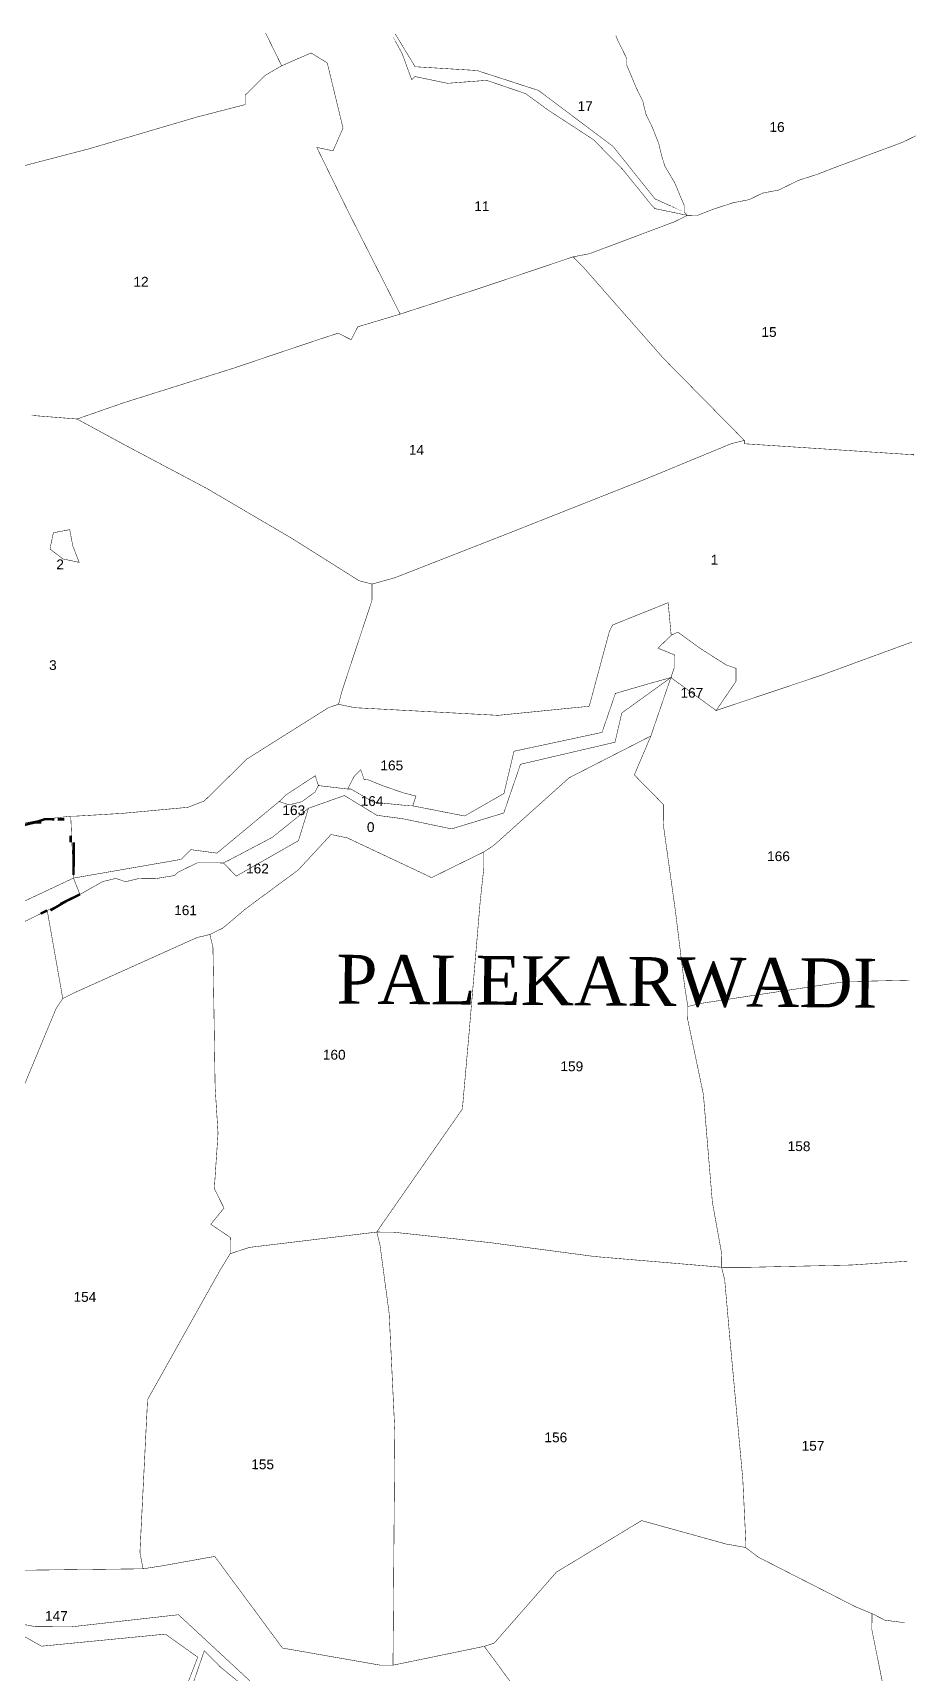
# Model space of a CAD drawing. Header units: metres. Extents: x 326467 to 340077, y 1811030 to 1824953.
# Drawn here: x 338773 to 339870, y 1822821 to 1824858 of the extents above; entities that cross this region are included whole.
import ezdxf

# ---------------------------------------------------------------- set-up
doc = ezdxf.new("R2010")
doc.units = ezdxf.units.M
doc.header["$MEASUREMENT"] = 0
for name, color, linetype in [('SURVEY NO.', 7, 'Continuous'), ('SURVEY PLOT BOUNDARY', 35, 'Continuous'), ('VILLAGE BOUNDARY', 212, 'Continuous'), ('VILLAGE NAME', 3, 'Continuous')]:
    doc.layers.add(name, color=color, linetype=linetype)
doc.styles.add('PDF Arial', font='arial.ttf')
doc.styles.get("Standard").update_dxf_attribs({"font": 'times.ttf'})

# ---------------------------------------------------------------- blocks, each defined once
blk = doc.blocks.new('16')
at = {"layer": 'SURVEY PLOT BOUNDARY', "lineweight": 18, "const_width": 0.606}
for points in [[(339369.6, 1822805.4), (339333.6, 1822854.2), (339345.8, 1822858.1), (339423.3, 1822946.5), (339528.9, 1823010.4), (339633.8, 1822981.3), (339658, 1822977), (339674.1, 1822964.8), (339794.9, 1822903.2), (339815, 1822894.9), (339814.9, 1822874.7), (339849.9, 1822700.6)], [(339849.9, 1822700.6), (339814.9, 1822874.7), (339815, 1822894.9), (339831.1, 1822886.7), (339855.4, 1822883.6), (339831.1, 1822886.7), (339815, 1822894.9), (339794.9, 1822903.2), (339674.1, 1822964.8), (339658, 1822977), (339658.1, 1822989.2), (339654.6, 1823062), (339639.7, 1823223.8), (339632.2, 1823308.8), (339628.3, 1823325), (339656.6, 1823324.8), (339790.1, 1823327.8), (339858.8, 1823332.5), (339790.1, 1823327.8), (339656.6, 1823324.8), (339628.3, 1823325), (339628.5, 1823341.2), (339616.8, 1823405.9), (339605.7, 1823539.4), (339586.2, 1823632.6), (339586.4, 1823648.8), (339602.6, 1823652.7), (339780.6, 1823679.6), (339861.5, 1823681.5), (339780.6, 1823679.6), (339602.6, 1823652.7), (339586.4, 1823648.8), (339582.5, 1823673.1), (339571.1, 1823766.1), (339555.8, 1823875.4), (339556, 1823899.7), (339519.9, 1823936.4), (339540.4, 1823984.7), (339561.1, 1824045.2), (339565.3, 1824057.3), (339621.5, 1824016.4), (339751.2, 1824059.9), (339864.8, 1824101.5), (339751.2, 1824059.9), (339621.5, 1824016.4), (339646.1, 1824052.6), (339646.2, 1824068.8), (339634.1, 1824072.9), (339601.9, 1824093.4), (339573.8, 1824113.8), (339565.7, 1824109.9), (339561.9, 1824150.3), (339493, 1824122.6), (339488.9, 1824114.5), (339463.9, 1824021.7), (339350.6, 1824010.4), (339172.8, 1824019.9), (339152.6, 1824024.1), (339156.8, 1824040.2), (339194.1, 1824153.2), (339194.2, 1824173.4), (339222.6, 1824181.3), (339364.5, 1824236.8), (339534.8, 1824304.2), (339640.3, 1824347.8), (339656.5, 1824351.8), (339656.4, 1824347.7), (339866.5, 1824334), (339656.4, 1824347.7), (339656.5, 1824351.8), (339556.2, 1824453.6), (339456, 1824567.6), (339444, 1824579.8), (339464.2, 1824583.7), (339569.6, 1824623.3), (339585.9, 1824631.3), (339598, 1824631.2), (339618.3, 1824639.1), (339642.6, 1824647), (339662.8, 1824650.9), (339679, 1824658.9), (339699.3, 1824662.8), (339723.6, 1824674.7), (339748, 1824682.6), (339768.2, 1824690.5), (339853.4, 1824722.2), (339869.6, 1824730.2), (339853.4, 1824722.2), (339768.2, 1824690.5), (339748, 1824682.6), (339723.6, 1824674.7), (339699.3, 1824662.8), (339679, 1824658.9), (339662.8, 1824650.9), (339642.6, 1824647), (339618.3, 1824639.1), (339598, 1824631.2), (339585.9, 1824631.3), (339581.8, 1824635.4), (339581.9, 1824643.5), (339570, 1824671.9), (339558, 1824692.2), (339554.1, 1824704.3), (339550.2, 1824720.5), (339542.2, 1824740.8), (339534.3, 1824757), (339530.4, 1824773.2), (339522.4, 1824789.5), (339510.5, 1824817.9), (339510.5, 1824826), (339498.6, 1824850.3), (339497, 1824854.4), (339498.6, 1824850.3), (339510.5, 1824826), (339510.5, 1824817.9), (339522.4, 1824789.5), (339530.4, 1824773.2), (339534.3, 1824757), (339542.2, 1824740.8), (339550.2, 1824720.5), (339554.1, 1824704.3), (339558, 1824692.2), (339570, 1824671.9), (339581.9, 1824643.5), (339581.8, 1824635.4), (339585.9, 1824631.3), (339569.6, 1824623.3), (339464.2, 1824583.7), (339444, 1824579.8), (339326.4, 1824540.3), (339229.2, 1824508.7), (339165.4, 1824634.5), (339125.6, 1824715.7), (339145.8, 1824711.5), (339158.2, 1824739.7), (339138.6, 1824820.7), (339118.5, 1824833), (339082, 1824817.1), (339062.1, 1824857.7), (339082, 1824817.1), (339061.6, 1824805.2), (339037.2, 1824781.1), (339037.1, 1824769), (338976.4, 1824753.3), (338842.6, 1824713.9), (338676.6, 1824670.7)], [(338676.6, 1824670.7), (338842.6, 1824713.9), (338976.4, 1824753.3), (339037.1, 1824769), (339037.2, 1824781.1), (339061.6, 1824805.2), (339082, 1824817.1), (339118.5, 1824833), (339138.6, 1824820.7), (339158.2, 1824739.7), (339145.8, 1824711.5), (339125.6, 1824715.7), (339165.4, 1824634.5), (339229.2, 1824508.7), (339176.5, 1824492.9), (339168.3, 1824476.8), (339152.2, 1824485), (339127.8, 1824477.1), (339022.5, 1824441.6), (338884.7, 1824398.2), (338827.9, 1824378.4), (338771.4, 1824382.9)], [(338771.4, 1824382.9), (338827.9, 1824378.4), (338888.3, 1824345.6), (338989, 1824292.2), (339093.6, 1824230.8), (339178.1, 1824177.6), (339194.2, 1824173.4), (339194.1, 1824153.2), (339156.8, 1824040.2), (339152.6, 1824024.1), (339140.5, 1824020.2), (339038.9, 1823956.2), (338986, 1823904.1), (338965.7, 1823896.2), (338884.8, 1823888.7), (338824.1, 1823885.1), (338820.1, 1823885.2), (338787.7, 1823881.4), (338727, 1823869.7)], [(338727, 1823869.7), (338787.7, 1823881.4), (338820.1, 1823885.2), (338823.5, 1823808.3), (338722.1, 1823760.6)], [(338722.1, 1823760.6), (338823.5, 1823808.3), (338831.5, 1823788), (338790.9, 1823768.1), (338661, 1823704.4)], [(338661, 1823704.4), (338790.9, 1823768.1), (338810.2, 1823658.8), (338802.1, 1823646.7), (338748.5, 1823517.8)], [(338748.5, 1823517.8), (338802.1, 1823646.7), (338810.2, 1823658.8), (338826.5, 1823666.8), (338976.6, 1823734.3), (338992.8, 1823738.3), (338996.7, 1823722.1), (338999.4, 1823548.2), (339003, 1823491.5), (338998.4, 1823422.8), (339010.4, 1823398.5), (338994, 1823378.4), (339018.2, 1823362), (339018, 1823341.8), (339005.7, 1823321.7), (338915.5, 1823160.7), (338906, 1822970.7), (338909.9, 1822950.5), (338699.6, 1822948)], [(338731.5, 1822887.1), (338775.9, 1822878.7), (338820.4, 1822878.4), (338953.9, 1822893.5), (339046.2, 1822807.9)], [(339046.1, 1822795.8), (339006, 1822828.4), (338985.9, 1822848.8), (338952.8, 1822752)], [(338940.6, 1822744), (338977.8, 1822840.8), (338937.6, 1822869.4), (338783.8, 1822854.4), (338747.6, 1822874.9)], [(339046.2, 1822807.9), (338953.9, 1822893.5), (338820.4, 1822878.4), (338775.9, 1822878.7), (338731.5, 1822887.1), (338658.8, 1822891.7), (338610.3, 1822892.1), (338533.8, 1822929.1), (338529.7, 1822933.2), (338416.9, 1822974.5), (338421.1, 1822994.7), (338470.3, 1823083.2), (338599.2, 1823033.7), (338675.5, 1822956.3), (338687.5, 1822948.1), (338699.6, 1822948), (338909.9, 1822950.5), (338934.2, 1822954.3), (338998.9, 1822965.9), (339083, 1822852.1), (339204.1, 1822830.9), (339220.2, 1822830.8), (339333.6, 1822854.2), (339369.6, 1822805.4)], [(338148.8, 1822814.8), (338173.7, 1822895.5), (338202.5, 1822964), (338235.5, 1823044.6), (338251.6, 1823040.4), (338259.4, 1823004), (338271.2, 1822955.4), (338400.5, 1822950.3), (338449, 1822950), (338469.2, 1822941.7), (338533.8, 1822929.1), (338614, 1822855.7), (338747.6, 1822874.9), (338783.8, 1822854.4), (338937.6, 1822869.4), (338977.8, 1822840.8), (338940.6, 1822744)], [(338952.8, 1822752), (338985.9, 1822848.8), (339006, 1822828.4), (339046.1, 1822795.8)]]:
    blk.add_lwpolyline(points, dxfattribs=at)
for points in [[(339218.4, 1824856.5), (339231.6, 1824832.2), (339243.5, 1824799.7), (339247.6, 1824803.7), (339288, 1824795.3), (339336.5, 1824799), (339384.9, 1824782.5), (339413, 1824762), (339469.3, 1824725.2), (339505.4, 1824688.5), (339541.5, 1824643.8), (339545.5, 1824639.7), (339585.9, 1824631.3), (339545.5, 1824639.7), (339541.5, 1824643.8), (339505.4, 1824688.5), (339469.3, 1824725.2), (339413, 1824762), (339384.9, 1824782.5), (339336.5, 1824799), (339288, 1824795.3), (339247.6, 1824803.7), (339243.5, 1824799.7), (339231.6, 1824832.2)], [(339581.8, 1824635.4), (339545.6, 1824651.8), (339493.5, 1824716.9), (339401.1, 1824786.4), (339324.5, 1824811.2), (339247.7, 1824815.9), (339223.1, 1824856.5), (339247.7, 1824815.9), (339324.5, 1824811.2), (339401.1, 1824786.4), (339493.5, 1824716.9), (339545.6, 1824651.8)], [(339456, 1824567.6), (339556.2, 1824453.6), (339656.5, 1824351.8), (339640.3, 1824347.8), (339534.8, 1824304.2), (339364.5, 1824236.8), (339222.6, 1824181.3), (339194.2, 1824173.4), (339178.1, 1824177.6), (339093.6, 1824230.8), (338989, 1824292.2), (338888.3, 1824345.6), (338827.9, 1824378.4), (338884.7, 1824398.2), (339022.5, 1824441.6), (339127.8, 1824477.1), (339152.2, 1824485), (339168.3, 1824476.8), (339176.5, 1824492.9), (339229.2, 1824508.7), (339326.4, 1824540.3), (339444, 1824579.8)], [(338818.8, 1824241), (338822.7, 1824220.7), (338830.6, 1824200.4), (338810.4, 1824204.6), (338794.3, 1824216.9), (338798.5, 1824237.1)], [(338810.4, 1824204.6), (338830.6, 1824200.4), (338822.7, 1824220.7), (338818.8, 1824241), (338798.5, 1824237.1), (338794.3, 1824216.9)], [(339565.7, 1824109.9), (339549.4, 1824093.8), (339569.5, 1824085.6), (339569.4, 1824069.4), (339565.3, 1824057.3), (339536.9, 1824049.4), (339496.4, 1824037.6), (339479.8, 1823989.2), (339370.5, 1823965.8), (339358, 1823913.3), (339309.2, 1823885.4), (339244.7, 1823898), (339248.8, 1823910.1), (339232.7, 1823914.3), (339208.5, 1823922.6), (339188.3, 1823930.8), (339184.3, 1823930.9), (339180.3, 1823943), (339172.2, 1823935), (339164, 1823918.9), (339127.6, 1823923.2), (339123.7, 1823935.4), (339087.1, 1823911.4), (339083, 1823907.4), (339078.9, 1823903.4), (339001.6, 1823839.3), (338969.3, 1823843.6), (338957.1, 1823831.5), (338823.5, 1823808.3), (338820.1, 1823885.2), (338824.1, 1823885.1), (338884.8, 1823888.7), (338965.7, 1823896.2), (338986, 1823904.1), (339038.9, 1823956.2), (339140.5, 1824020.2), (339152.6, 1824024.1), (339172.8, 1824019.9), (339350.6, 1824010.4), (339463.9, 1824021.7), (339488.9, 1824114.5), (339493, 1824122.6), (339561.9, 1824150.3)], [(339646.1, 1824052.6), (339621.5, 1824016.4), (339565.3, 1824057.3), (339569.4, 1824069.4), (339569.5, 1824085.6), (339549.4, 1824093.8), (339565.7, 1824109.9), (339573.8, 1824113.8), (339601.9, 1824093.4), (339634.1, 1824072.9), (339646.2, 1824068.8)], [(339540.4, 1823984.7), (339439, 1823932.9), (339345.3, 1823848.8), (339333.1, 1823840.8), (339268.2, 1823808.9), (339163.5, 1823858.2), (339143.3, 1823862.4), (339102.5, 1823818.3), (339037.5, 1823770.3), (339009, 1823746.2), (338992.8, 1823738.3), (338976.6, 1823734.3), (338826.5, 1823666.8), (338810.2, 1823658.8), (338790.9, 1823768.1), (338831.5, 1823788), (338859.9, 1823804), (338876.1, 1823807.9), (338888.2, 1823803.8), (338904.4, 1823807.7), (338924.6, 1823807.5), (338948.9, 1823811.4), (338952.9, 1823815.4), (338977.3, 1823827.3), (339009.6, 1823827.1), (339025.7, 1823810.8), (339102.8, 1823854.7), (339115.3, 1823895), (339159.9, 1823910.8), (339200.1, 1823886.3), (339232.4, 1823882), (339292.9, 1823869.4), (339357.8, 1823889.1), (339378.5, 1823949.6), (339495.9, 1823977), (339504.3, 1824013.3), (339565.3, 1824057.3), (339561.1, 1824045.2)], [(338831.5, 1823788), (338823.5, 1823808.3), (338957.1, 1823831.5), (338969.3, 1823843.6), (339001.6, 1823839.3), (339078.9, 1823903.4), (339091, 1823899.2), (339107.2, 1823903.2), (339123.5, 1823915.2), (339127.6, 1823923.2), (339164, 1823918.9), (339168, 1823918.9), (339196.2, 1823902.5), (339240.6, 1823898.1), (339244.7, 1823898), (339309.2, 1823885.4), (339358, 1823913.3), (339370.5, 1823965.8), (339479.8, 1823989.2), (339496.4, 1824037.6), (339536.9, 1824049.4), (339565.3, 1824057.3), (339504.3, 1824013.3), (339495.9, 1823977), (339378.5, 1823949.6), (339357.8, 1823889.1), (339292.9, 1823869.4), (339232.4, 1823882), (339200.1, 1823886.3), (339159.9, 1823910.8), (339115.3, 1823895), (339070.5, 1823859), (339017.7, 1823831.1), (339009.6, 1823827.1), (338977.3, 1823827.3), (338952.9, 1823815.4), (338948.9, 1823811.4), (338924.6, 1823807.5), (338904.4, 1823807.7), (338888.2, 1823803.8), (338876.1, 1823807.9), (338859.9, 1823804)], [(339616.8, 1823405.9), (339628.5, 1823341.2), (339628.3, 1823325), (339470.8, 1823338.3), (339341.5, 1823355.5), (339220.4, 1823368.6), (339200.1, 1823368.7), (339208.3, 1823380.8), (339306.4, 1823521.5), (339315.3, 1823622.6), (339328.6, 1823780.1), (339333, 1823820.5), (339333.1, 1823840.8), (339345.3, 1823848.8), (339439, 1823932.9), (339540.4, 1823984.7), (339519.9, 1823936.4), (339556, 1823899.7), (339555.8, 1823875.4), (339571.1, 1823766.1), (339582.5, 1823673.1), (339586.4, 1823648.8), (339586.2, 1823632.6), (339605.7, 1823539.4)], [(339127.6, 1823923.2), (339123.5, 1823915.2), (339107.2, 1823903.2), (339091, 1823899.2), (339078.9, 1823903.4), (339083, 1823907.4), (339087.1, 1823911.4), (339123.7, 1823935.4)], [(339164, 1823918.9), (339172.2, 1823935), (339180.3, 1823943), (339184.3, 1823930.9), (339188.3, 1823930.8), (339208.5, 1823922.6), (339232.7, 1823914.3), (339248.8, 1823910.1), (339244.7, 1823898), (339240.6, 1823898.1), (339196.2, 1823902.5), (339168, 1823918.9)], [(339009.6, 1823827.1), (339017.7, 1823831.1), (339070.5, 1823859), (339115.3, 1823895), (339102.8, 1823854.7), (339025.7, 1823810.8)], [(339163.5, 1823858.2), (339268.2, 1823808.9), (339333.1, 1823840.8), (339333, 1823820.5), (339328.6, 1823780.1), (339315.3, 1823622.6), (339306.4, 1823521.5), (339208.3, 1823380.8), (339200.1, 1823368.7), (339042.3, 1823349.7), (339018, 1823341.8), (339018.2, 1823362), (338994, 1823378.4), (339010.4, 1823398.5), (338998.4, 1823422.8), (339003, 1823491.5), (338999.4, 1823548.2), (338996.7, 1823722.1), (338992.8, 1823738.3), (339009, 1823746.2), (339037.5, 1823770.3), (339102.5, 1823818.3), (339143.3, 1823862.4)], [(338909.9, 1822950.5), (338906, 1822970.7), (338915.5, 1823160.7), (339005.7, 1823321.7), (339018, 1823341.8), (339042.3, 1823349.7), (339200.1, 1823368.7), (339204.1, 1823352.5), (339215.5, 1823267.5), (339222.5, 1823121.9), (339221.3, 1822968.3), (339220.4, 1822851), (339220.2, 1822830.8), (339204.1, 1822830.9), (339083, 1822852.1), (338998.9, 1822965.9), (338934.2, 1822954.3)], [(339220.2, 1822830.8), (339220.4, 1822851), (339221.3, 1822968.3), (339222.5, 1823121.9), (339215.5, 1823267.5), (339204.1, 1823352.5), (339200.1, 1823368.7), (339220.4, 1823368.6), (339341.5, 1823355.5), (339470.8, 1823338.3), (339628.3, 1823325), (339632.2, 1823308.8), (339639.7, 1823223.8), (339654.6, 1823062), (339658.1, 1822989.2), (339658, 1822977), (339633.8, 1822981.3), (339528.9, 1823010.4), (339423.3, 1822946.5), (339345.8, 1822858.1), (339333.6, 1822854.2)]]:
    blk.add_lwpolyline(points, close=True, dxfattribs=at)
at = {"layer": 'SURVEY PLOT BOUNDARY', "lineweight": 18}
blk.add_point((339866.5, 1824334), dxfattribs=at)
at = {"layer": 'VILLAGE BOUNDARY', "lineweight": 50, "const_width": 3.03}
for points in [[(338759.3, 1823873.5), (338775.5, 1823877.4), (338787.7, 1823881.4), (338799.8, 1823881.3)], [(338783.6, 1823877.3), (338775.5, 1823877.4)], [(338812, 1823881.2), (338803.9, 1823881.2)], [(338819.9, 1823860.9), (338819.8, 1823852.8)], [(338823.7, 1823828.5), (338823.9, 1823852.8)], [(338823.7, 1823836.6), (338823.7, 1823828.5), (338823.6, 1823812.3)], [(338831.5, 1823788), (338815.2, 1823780.1), (338794.9, 1823768.1)], [(338782.8, 1823764.1), (338790.9, 1823768.1)], [(338807.1, 1823776.1), (338815.2, 1823780.1)]]:
    blk.add_lwpolyline(points, dxfattribs=at)
at = {"layer": 'SURVEY NO.', "attachment_point": 7, "rotation": 359.5579, "style": 'PDF Arial'}
for s, insert, char_height in [('17', (339449.4, 1824761), 12.13), ('16', (339687.7, 1824734.9), 12.13), ('11', (339321.1, 1824636.7), 12.13), ('12', (338897.9, 1824542.9), 12.13), ('15', (339677.7, 1824480.3), 12.13), ('14', (339239.9, 1824334.1), 12.13), ('2', (338802.2, 1824191.9), 12.1), ('1', (339614.8, 1824197.7), 12.1), ('3', (338793.2, 1824066.6), 12.1), ('167', (339577.2, 1824032.3), 12.13), ('165', (339204.6, 1823942.1), 12.13), ('164', (339180, 1823897.9), 12.13), ('163', (339082.9, 1823886.5), 12.13), ('0', (339187.8, 1823865.4), 12.1), ('162', (339037.8, 1823814), 12.13), ('166', (339684.8, 1823829.3), 12.13), ('161', (338948.5, 1823762.2), 12.13), ('160', (339133.1, 1823582.8), 12.13), ('159', (339428.1, 1823568.4), 12.13), ('158', (339710.3, 1823469.2), 12.13), ('154', (338823.5, 1823282), 12.13), ('156', (339408.3, 1823107.6), 12.13), ('157', (339727.6, 1823097.1), 12.13), ('155', (339044.2, 1823074.1), 12.13), ('147', (338788.1, 1822886), 12.13)]:
    blk.add_mtext(s, dxfattribs=dict(at, insert=insert, char_height=char_height))
at = {"layer": 'VILLAGE NAME', "insert": (339149.8, 1823651.1), "char_height": 60.643, "attachment_point": 7, "rotation": 359.5579}
blk.add_mtext('PALEKARWADI', dxfattribs=at)

msp = doc.modelspace()

# ---------------------------------------------------------------- block references
msp.add_blockref('16', (0, 0))

doc.saveas('drawing.dxf')
